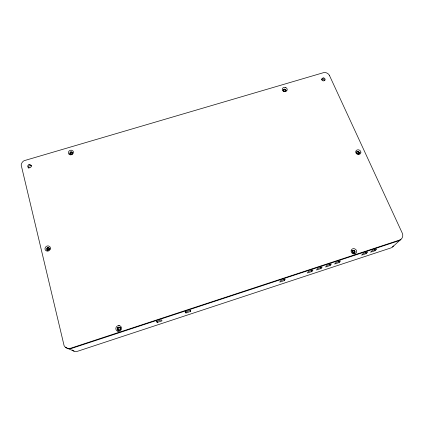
<?xml version="1.0" encoding="UTF-8"?>
<svg xmlns="http://www.w3.org/2000/svg" width="424" height="424" viewBox="0 0 424 424"><rect width="100%" height="100%" fill="white"/><g stroke="black" fill="none" stroke-linecap="round" stroke-linejoin="round"><path stroke-width="0.64" d="M351.157 250.732L351.491 249.794A2.798 2.555 32.9 0 1 352.482 248.904L353.134 248.692A2.798 2.555 32.9 0 1 354.549 248.793L355.508 249.312A2.798 2.555 32.9 0 1 356.213 250.128L356.494 250.78A2.798 2.555 32.9 0 1 356.573 251.803L356.24 252.752A2.798 2.555 32.9 0 1 355.248 253.642L354.596 253.854A2.798 2.555 32.9 0 1 353.181 253.753L352.222 253.234A2.798 2.555 32.9 0 1 351.512 252.413L351.236 251.761A2.798 2.555 32.9 0 1 351.157 250.732M360.84 152.603L360.676 153.17A2.602 2.284 20.1 0 1 357.331 154.209L356.754 153.87A2.592 2.274 20.1 0 1 356.081 153.143L355.821 152.571A2.592 2.274 20.1 0 1 355.747 151.665L355.911 151.092A2.602 2.284 20.1 0 1 359.245 150.054L359.828 150.393A2.592 2.274 20.1 0 1 360.48 151.13L360.76 151.691A2.592 2.274 20.1 0 1 360.819 152.608M49.709 249.439L49.513 248.289M285.67 90.99L285.723 90.71A1.272 1.102 8.2 0 0 285.384 89.904L284.011 89.581L283.195 90.55A1.272 1.102 8.2 0 0 283.274 90.98M120.427 329.289L120.485 328.335L120.05 327.667M46.847 248.634L47.08 248.252M70.071 152.857L69.976 153.032A1.601 1.415 -20.8 0 0 69.849 153.774L69.949 154.135M284.414 280.561L285.193 279.151L280.534 280.688L279.808 282.077L284.414 280.561L283.979 279.411M311.91 271.503L312.981 270.009L308.37 271.524L307.347 273.003L311.91 271.503L311.46 270.364M321.016 268.503L322.182 266.977L317.587 268.493L316.468 270.003L321.016 268.503L320.56 267.369M358.895 153.785L358.556 154.113M330.095 265.514L331.356 263.961L326.772 265.466L325.558 267.009L330.095 265.514L329.634 264.385M339.136 262.536L340.493 260.951L335.93 262.456L334.621 264.025L339.136 262.536L338.67 261.412M72.647 154.066L73.331 153A2.576 2.268 -20.8 0 0 73.416 152.089L73.262 151.522A2.576 2.268 -20.8 0 0 72.727 150.806L71.608 150.266A2.576 2.268 -20.8 0 0 70.623 150.266L69.976 150.451A2.576 2.268 -20.8 0 0 69.144 150.997L68.45 152.062A2.576 2.268 -20.8 0 0 68.37 152.969L68.513 153.536A2.576 2.268 -20.8 0 0 69.059 154.262L70.167 154.802A2.576 2.268 -20.8 0 0 71.168 154.802L71.804 154.617A2.576 2.268 -20.8 0 0 72.647 154.066M366.098 253.658L367.735 251.983L363.214 253.473L361.624 255.131L366.098 253.658L365.615 252.545M375.023 250.717L376.756 249.015L372.246 250.499L370.565 252.185L375.023 250.717L374.535 249.603M392.555 246.948L400.5 239.74M28.657 164.862L29.548 164.597M48.93 248.83L49.788 248.671M70.856 152.211L71.672 152.068A1.638 1.447 -20.8 0 1 72.281 152.163M157.214 322.452L162.032 320.867L161.47 319.876L156.604 321.477L157.214 322.452L156.859 321.249M185.982 312.976L190.747 311.407L190.508 310.32L185.691 311.905L185.982 312.976L185.421 311.19M118.301 325.637L117.596 325.871A2.91 2.756 -52.4 0 0 116.69 326.565L116.229 327.158A2.926 2.772 -52.4 0 0 117.273 331.017L117.957 331.266M283.471 91.377L283.661 91.335A2.459 2.131 8.2 0 0 286.958 90.418L287.143 89.893A2.459 2.131 8.2 0 0 287.106 89.051L286.884 88.526A2.459 2.131 8.2 0 0 286.269 87.858L285.728 87.551M48.219 247.574L48.659 247.547A1.77 1.601 -34.9 0 1 48.871 247.579M72.382 153.748L71.778 153.891A1.59 1.405 -20.9 0 0 71.121 154.373M29.373 167.819L30.263 167.559A1.797 1.564 -25.4 0 0 31.217 166.113L31.026 165.323M323.252 77.974L322.447 78.212A1.664 1.42 11.6 0 0 322.15 78.493M119.409 325.648L120.087 325.892A2.926 2.772 -52.4 0 1 121.137 329.745L120.692 330.365A2.91 2.756 -52.4 0 1 119.769 331.043L119.065 331.276A2.91 2.756 -52.4 0 1 117.962 331.261M67.591 348.39L74.068 351.162M285.728 87.545A2.459 2.131 8.2 0 0 282.49 88.505L282.305 89.029A2.459 2.131 8.2 0 0 282.336 89.867L282.559 90.392A2.459 2.131 8.2 0 0 283.174 91.065L283.709 91.372A1.505 1.309 8.2 0 1 284.054 91.314A1.542 1.341 8.2 0 1 284.446 91.383M70.739 154.575C68.651 153.345 72.276 150.992 72.732 153.281M47.631 250.372C45.887 249.423 48.045 246.842 49.396 248.162M119.96 327.572L119.801 327.476A1.511 1.431 -52.5 0 0 117.808 328.128L117.628 329.072L118.142 330.158A1.791 1.696 -52.7 0 0 118.37 330.545M118.005 329.861L118.349 330.121A1.511 1.431 -52.5 0 0 119.271 330.254M120.103 327.694L119.621 327.312A1.516 1.436 -52.4 0 0 117.623 327.964L117.48 329.098L118.19 330.02A1.516 1.436 -52.4 0 0 120.162 329.305L120.156 327.826M119.923 327.529L120.231 327.832M46.889 250.059L47 250.229A1.77 1.601 -34.9 0 0 47.138 250.383M329.501 75.562L402.275 233.147A5.973 5.3 32.5 0 1 399.419 240.117L70.882 348.162A6.408 5.894 -52.1 0 1 66.261 347.802L65.614 347.389A6.392 5.878 -52.1 0 1 64.093 345.645L21.2 165.137A5.586 4.855 -25.5 0 1 21.73 163.198L22.509 162.032A5.586 4.855 -25.5 0 1 24.173 160.675L324.053 72.509A5.215 4.447 11.6 0 1 326.067 72.748L326.708 72.976A5.215 4.447 11.6 0 1 329.49 75.552M190.371 310.22L190.747 311.407M118.068 329.941L118.02 329.718A1.791 1.696 -52.7 0 1 118.02 329.257A1.791 1.696 -52.7 0 1 118.238 328.611A1.791 1.696 -52.7 0 1 120.596 327.821A1.802 1.707 -52.5 0 0 120.315 327.466M400.977 239.231A5.947 5.284 32.6 0 1 398.666 240.8L71.486 348.427A6.381 5.867 -52.2 0 1 66.886 348.072L66.234 347.654A6.381 5.867 -52.2 0 1 65.651 347.155M352.169 251.008A1.442 1.32 33 0 1 353.987 250.791A1.442 1.32 33 0 1 354.602 252.524A1.442 1.32 33 0 1 352.943 253.197M356.462 153.34A1.346 1.182 20.1 0 1 356.51 152.571L357.215 151.972L358.232 152.041A1.346 1.182 20.1 0 1 358.974 153.652M118.307 325.664A2.91 2.756 -52.4 0 1 119.414 325.674M323.009 80.793A1.664 1.42 11.6 0 0 323.66 80.867L324.466 80.629A1.664 1.42 11.6 0 0 324.901 80.231A1.685 1.442 11.6 0 0 323.904 78.053M323.247 78.011A1.664 1.42 11.6 0 1 323.899 78.09M323.003 80.793A1.685 1.442 11.6 0 1 321.79 79.505A1.691 1.442 11.6 0 1 322.139 78.461M324.726 80.719A1.68 1.436 11.6 0 0 323.284 79.203A1.654 1.415 11.6 0 0 322.834 79.182L322.049 79.415A1.654 1.415 11.6 0 0 321.62 79.813M283.534 91.356A1.272 1.102 8.2 0 1 283.433 91.24M120.241 329.634A1.511 1.431 -52.5 0 1 119.812 330.036M29.383 167.819A1.797 1.564 -25.4 0 1 27.905 167.093L27.703 166.303A1.797 1.564 -25.4 0 1 28.668 164.867M29.548 164.607A1.797 1.564 -25.4 0 1 31.026 165.334M31.599 166.086A1.786 1.558 -25.5 0 0 30.242 165.535L29.357 165.795A1.786 1.558 -25.5 0 0 28.408 167.242L28.599 168.026A1.786 1.558 -25.5 0 0 28.715 168.19M393.398 245.92A5.692 5.088 33.3 0 1 390.801 247.971L77.788 351.199A6.095 5.623 -53.2 0 1 73.394 350.855L72.774 350.463A6.095 5.623 -53.2 0 1 72.213 349.98M354.342 253.282A1.744 1.59 33 0 1 354.157 253.388M352.084 250.674A1.744 1.59 33 0 1 352.63 250.361M353.717 250.367A1.744 1.59 33 0 1 354.316 250.69M354.485 250.844A1.744 1.59 33 0 1 354.634 251.013M354.93 251.607A1.744 1.59 33 0 1 354.941 252.45M352.084 251.39A1.728 1.579 33.2 0 1 353.992 253.345M358.153 154.166A1.611 1.415 20.2 0 0 357.379 153.509A1.632 1.436 20.2 0 0 356.769 153.361M356.754 151.903A1.606 1.41 20.1 0 1 356.923 151.808L357.305 151.691A1.606 1.41 20.1 0 1 357.708 151.67M358.317 151.819A1.606 1.41 20.1 0 1 358.503 151.914M358.678 152.031A1.606 1.41 20.1 0 1 358.831 152.163M359.086 152.476A1.606 1.41 20.1 0 1 359.197 153.748M356.346 152.301A1.643 1.442 20.1 0 1 356.595 152.015M357.739 151.66A1.643 1.442 20.1 0 1 358.354 151.813M282.999 90.195A1.532 1.33 8.2 0 1 283.068 90.031A1.553 1.346 8.2 0 1 283.418 89.623A1.516 1.314 8.2 0 1 283.741 89.432L284.112 89.321A1.516 1.314 8.2 0 1 284.509 89.3M285.426 89.634A1.532 1.33 8.2 0 1 285.575 89.755M285.808 90.047A1.532 1.33 8.2 0 1 285.988 90.725A1.542 1.336 8.2 0 1 285.967 90.895M284.531 89.294A1.553 1.346 8.2 0 1 285.108 89.432M118.428 330.455A1.802 1.707 -52.5 0 1 118.222 330.365A1.844 1.749 -52.5 0 1 118.01 330.275M117.363 329.119A1.802 1.707 -52.5 0 1 117.358 328.653A1.844 1.749 -52.5 0 1 117.368 328.404M117.702 327.789A1.802 1.707 -52.5 0 1 117.856 327.609M118.026 327.445A1.802 1.707 -52.5 0 1 118.635 327.105M119.754 327.116A1.802 1.707 -52.5 0 1 120.146 327.328M117.835 330.132A1.844 1.749 -52.5 0 1 117.681 329.962M47.838 250.372A1.717 1.553 -35 0 1 47.992 249.752L48.225 249.376A1.717 1.553 -35 0 1 48.924 248.835M47.234 248.088A1.728 1.564 -34.9 0 1 47.589 247.812M70.188 152.704A1.601 1.415 -20.8 0 1 70.49 152.417M70.665 152.306A1.601 1.415 -20.8 0 1 70.85 152.216M72.562 152.433A1.601 1.415 -20.8 0 1 72.695 152.566M70.278 154.585A1.638 1.447 -20.8 0 1 70.145 154.447M72.488 152.979C69.229 157.786 69.335 148.501 72.488 152.979M49.465 248.787C45.935 254.172 46.174 243.758 49.465 248.787M285.85 90.164L285.029 91.133L283.656 90.81A1.272 1.108 8.2 0 1 283.317 90.005L284.133 89.035L285.506 89.358A1.272 1.108 8.2 0 1 285.856 90.164M50.292 249.052L49.555 250.255A2.783 2.512 -34.8 0 1 48.654 250.86L47.965 251.082A2.783 2.512 -34.8 0 1 46.916 251.066L45.728 250.467A2.783 2.512 -34.8 0 1 45.188 249.641L45.024 249.01A2.783 2.512 -34.8 0 1 45.145 247.982L45.877 246.784A2.783 2.512 -34.8 0 1 46.778 246.169L47.462 245.962A2.783 2.512 -34.8 0 1 48.511 245.968L49.693 246.572A2.783 2.512 -34.8 0 1 50.244 247.388L50.403 248.029A2.783 2.512 -34.8 0 1 50.292 249.047M359.229 153.197L358.519 153.795L357.501 153.732A1.346 1.182 20.1 0 1 356.764 152.115L357.474 151.516L358.487 151.58A1.346 1.182 20.1 0 1 359.229 153.191M352.264 252.042A1.447 1.32 33 0 0 354.687 252.519A1.447 1.32 33 0 0 353.733 250.282A1.447 1.32 33 0 0 352.264 252.042"/></g></svg>
